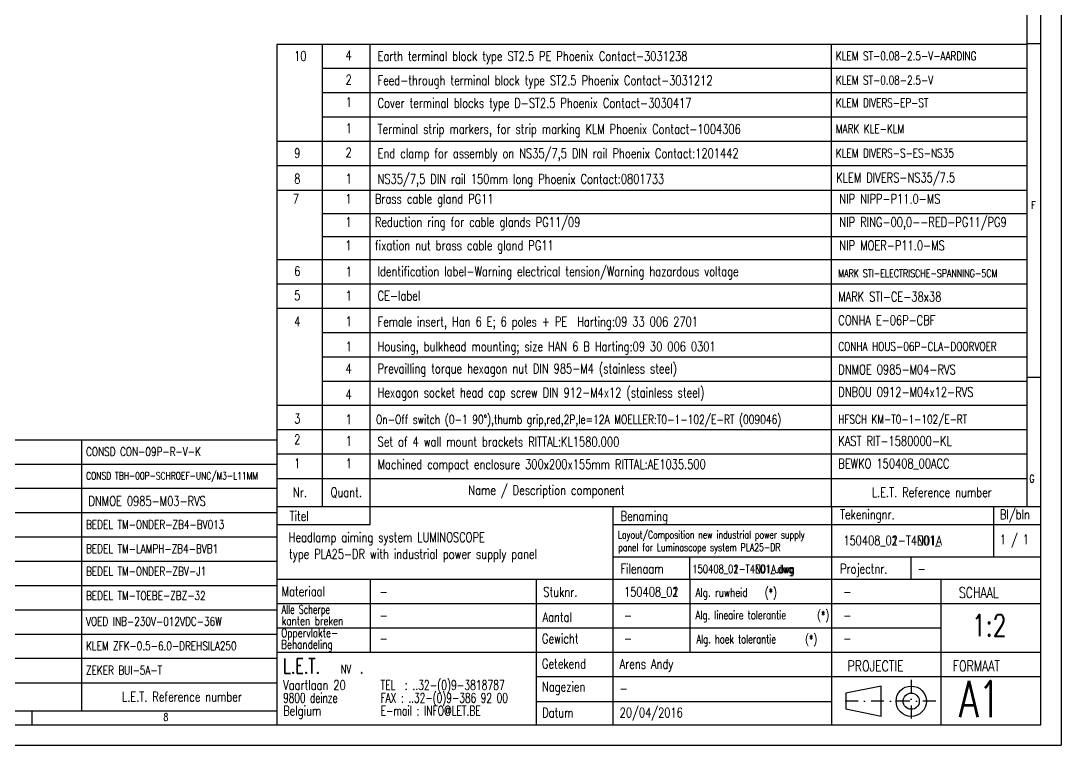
# Model space of a CAD drawing. Extents: x 4137 to 28680, y 2446 to 6814.
# Drawn here: x 10822 to 11336, y 4358 to 4716 of the extents above; entities that cross this region are included whole.
import ezdxf

# ---------------------------------------------------------------- set-up
doc = ezdxf.new("R2010")
doc.units = 0
doc.header["$LTSCALE"] = 0.5
doc.linetypes.add('DASHDOT', pattern=[25.4, 12.7, -6.35, 0, -6.35])
doc.layers.get('0').update_dxf_attribs({"linetype": 'CONTINUOUS'})
for name, color, linetype in [('DIM', 5, 'CONTINUOUS'), ('HLIJN', 1, 'DASHDOT'), ('VOL', 2, 'CONTINUOUS')]:
    doc.layers.add(name, color=color, linetype=linetype)
doc.styles.get("Standard").update_dxf_attribs({"font": 'simplex.shx'})

# ---------------------------------------------------------------- blocks, each defined once
blk = doc.blocks.new('SW_NOTE_0')
at = {"color": 0, "linetype": 'Continuous', "width": 0.7}
for s, height, p in [('L.E.T.', 3.704, (0, 1.35)), ('NV', 2.117, (14.27, 1.33)), ('.', 3.7, (18.81, 1.35))]:
    blk.add_text(s, height=height, dxfattribs=at).set_placement(p)
blk = doc.blocks.new('SW_NOTE_1')
at = {"color": 0, "linetype": 'Continuous'}
for s, height, width, p in [('Vaartlaan 20', 2.3813, 0.75, (0, 0.66)), ('9800 deinze', 2.3813, 0.675, (0, -2.51)), ('Belgium', 2.381, 0.75, (0, -5.69))]:
    blk.add_text(s, height=height, dxfattribs=dict(at, width=width)).set_placement(p)
blk = doc.blocks.new('SW_NOTE_2')
at = {"color": 0, "linetype": 'Continuous'}
for s, width, p in [('TEL  : ..32-(0)9-3818787', 0.698864, (0, 0.66)), ('FAX : ..32-(0)9-386 92 00', 0.684783, (0, -2.51)), ('E-mail : INFO@LET.BE', 0.690789, (0, -5.69))]:
    blk.add_text(s, height=2.3813, dxfattribs=dict(at, width=width)).set_placement(p)
blk = doc.blocks.new('SW_NOTE_3')
at = {"color": 0, "linetype": 'Continuous', "width": 0.75}
for s, height, p in [('Alg. ruwheid', 2.1167, (0, 0.59)), ('(*)', 2.117, (17.1, 0.59))]:
    blk.add_text(s, height=height, dxfattribs=at).set_placement(p)
blk = doc.blocks.new('SW_NOTE_4')
at = {"color": 0, "linetype": 'Continuous', "width": 0.75}
for s, p in [('Oppervlakte-', (0, 0.59)), ('Behandeling', (0, -2.24))]:
    blk.add_text(s, height=2.1167, dxfattribs=at).set_placement(p)
blk = doc.blocks.new('SW_NOTE_5')
at = {"color": 0, "linetype": 'Continuous'}
for s, width, p in [('Alle Scherpe', 0.681818, (0, 0.59)), ('kanten breken', 0.75, (0, -2.24))]:
    blk.add_text(s, height=2.1167, dxfattribs=dict(at, width=width)).set_placement(p)
blk = doc.blocks.new('SW_NOTE_6')
at = {"color": 0, "linetype": 'Continuous'}
for s, height, width, p in [('Alg. lineaire tolerantie', 2.1167, 0.715909, (0, 0.59)), ('(*)', 2.117, 0.75, (30.03, 0.59))]:
    blk.add_text(s, height=height, dxfattribs=dict(at, width=width)).set_placement(p)
blk = doc.blocks.new('SW_NOTE_7')
at = {"color": 0, "linetype": 'Continuous'}
for s, height, width, p in [('Alg. hoek tolerantie', 2.1167, 0.708333, (0, 0.59)), ('(*)', 2.117, 0.75, (26.87, 0.59))]:
    blk.add_text(s, height=height, dxfattribs=dict(at, width=width)).set_placement(p)

msp = doc.modelspace()

# ---------------------------------------------------------------- linework, layer by layer
at = {"color": 7, "linetype": 'Continuous'}
for p, q in [((11336.35, 5546.23), (11336.35, 4358.23)), ((11336.35, 5546.23), (11336.35, 4358.23)), ((11326.35, 4368.23), (11326.35, 5536.23)), ((11326.35, 4368.23), (11326.35, 5536.23)), ((11319.35, 5529.23), (11319.35, 4476.23)), ((11319.35, 5529.23), (11319.35, 4476.23)), ((10948.95, 4476.23), (11326.35, 4476.23)), ((10948.95, 4476.23), (10948.95, 4368.23)), ((10948.95, 4476.23), (11326.35, 4476.23)), ((10948.95, 4476.23), (10948.95, 4368.23)), ((10994.95, 4467.23), (10994.95, 4476.23)), ((10994.95, 4467.23), (10994.95, 4476.23)), ((11114.95, 4476.23), (11114.95, 4440.23)), ((11114.95, 4476.23), (11114.95, 4440.23)), ((11222.95, 4476.23), (11222.95, 4440.23)), ((11222.95, 4476.23), (11222.95, 4440.23)), ((11302.95, 4476.23), (11302.95, 4451.23)), ((11302.95, 4476.23), (11302.95, 4451.23)), ((10948.95, 4467.23), (10994.95, 4467.23)), ((10948.95, 4467.23), (10994.95, 4467.23)), ((11114.95, 4467.23), (11326.35, 4467.23)), ((11114.95, 4467.23), (11326.35, 4467.23)), ((11114.95, 4451.23), (11326.35, 4451.23)), ((11114.95, 4451.23), (11326.35, 4451.23)), ((11152.95, 4440.23), (11152.95, 4451.23)), ((11152.95, 4440.23), (11152.95, 4451.23)), ((11262.27, 4440.23), (11262.27, 4451.23)), ((11262.27, 4440.23), (11262.27, 4451.23)), ((10948.95, 4440.23), (11326.35, 4440.23)), ((10948.95, 4440.23), (11326.35, 4440.23)), ((10994.95, 4440.23), (10994.95, 4404.23)), ((10994.95, 4440.23), (10994.95, 4404.23)), ((11076.95, 4440.23), (11076.95, 4368.23)), ((11076.95, 4440.23), (11076.95, 4368.23)), ((11114.95, 4440.23), (11114.95, 4368.23)), ((11114.95, 4440.23), (11114.95, 4368.23)), ((11152.95, 4440.23), (11152.95, 4404.23)), ((11152.95, 4440.23), (11152.95, 4404.23)), ((11222.95, 4440.23), (11222.95, 4404.23)), ((11222.95, 4440.23), (11222.95, 4404.23)), ((11276.95, 4440.23), (11276.95, 4368.23)), ((11276.95, 4440.23), (11276.95, 4368.23)), ((10948.95, 4428.23), (11326.35, 4428.23)), ((10948.95, 4428.23), (11326.35, 4428.23)), ((10948.95, 4416.23), (11276.95, 4416.23)), ((10948.95, 4416.23), (11276.95, 4416.23)), ((10948.95, 4404.23), (11326.35, 4404.23)), ((10948.95, 4404.23), (11326.35, 4404.23)), ((11222.95, 4404.23), (11222.95, 4368.23)), ((11222.95, 4404.23), (11222.95, 4368.23)), ((11076.95, 4392.23), (11326.35, 4392.23)), ((11076.95, 4392.23), (11326.35, 4392.23)), ((11076.95, 4379.8), (11222.95, 4379.8)), ((11076.95, 4379.8), (11222.95, 4379.8)), ((9681.35, 4375.23), (10948.95, 4375.23)), ((9681.35, 4375.23), (10948.95, 4375.23)), ((9674.35, 4368.23), (11326.35, 4368.23)), ((9674.35, 4368.23), (11326.35, 4368.23)), ((9654.35, 4358.23), (11336.35, 4358.23)), ((9654.35, 4358.23), (11336.35, 4358.23))]:
    msp.add_line(p, q, dxfattribs=at)
at = {"layer": 'DIM'}
for p, q in [((10948.95, 4704.51), (10948.95, 4476.23)), ((11319.35, 4704.51), (10948.95, 4704.51)), ((10948.95, 4704.51), (10948.95, 4476.23)), ((11319.35, 4704.51), (10948.95, 4704.51)), ((10971.48, 4476.23), (10971.48, 4704.51)), ((10971.48, 4476.23), (10971.48, 4704.51)), ((10994.95, 4476.23), (10994.95, 4704.51)), ((10994.95, 4476.23), (10994.95, 4704.51)), ((11222.95, 4476.23), (11222.95, 4704.51)), ((11222.95, 4476.23), (11222.95, 4704.51)), ((11319.35, 4692.51), (10971.48, 4692.51)), ((11319.35, 4692.51), (10971.48, 4692.51)), ((11319.35, 4680.51), (10971.48, 4680.51)), ((11319.35, 4680.51), (10971.48, 4680.51)), ((11319.35, 4668.51), (10971.48, 4668.51)), ((11319.35, 4668.51), (10971.48, 4668.51)), ((11319.35, 4656.51), (10948.95, 4656.51)), ((11319.35, 4656.51), (10948.95, 4656.51)), ((11319.35, 4644.51), (10948.95, 4644.51)), ((11319.35, 4644.51), (10948.95, 4644.51)), ((10948.95, 4632.51), (11319.33, 4632.51)), ((10948.95, 4632.51), (11319.33, 4632.51)), ((10971.48, 4621.01), (11319.33, 4621.01)), ((10971.48, 4621.01), (11319.33, 4621.01)), ((10971.48, 4609.5), (11319.33, 4609.5)), ((10971.48, 4609.5), (11319.33, 4609.5)), ((11319.35, 4598), (10948.95, 4598)), ((11319.35, 4598), (10948.95, 4598)), ((11319.35, 4586), (10948.95, 4586)), ((11319.35, 4586), (10948.95, 4586)), ((11319.35, 4574), (10948.95, 4574)), ((11319.35, 4574), (10948.95, 4574)), ((11319.35, 4574), (10948.95, 4574)), ((11319.35, 4574), (10948.95, 4574)), ((11319.35, 4562), (10971.48, 4562)), ((11319.35, 4562), (10971.48, 4562)), ((11319.35, 4550), (10971.48, 4550)), ((11319.35, 4550), (10971.48, 4550)), ((11319.35, 4538), (10971.48, 4538)), ((11319.35, 4538), (10971.48, 4538)), ((11319.35, 4526), (10948.95, 4526)), ((11319.35, 4526), (10948.95, 4526)), ((11319.35, 4526), (10948.95, 4526)), ((11319.35, 4526), (10948.95, 4526)), ((11319.35, 4514), (10948.95, 4514)), ((11319.35, 4514), (10948.95, 4514)), ((10948.95, 4509), (10578.55, 4509)), ((10948.95, 4509), (10578.55, 4509)), ((10852.55, 4375.23), (10852.55, 4509)), ((10852.55, 4375.23), (10852.55, 4509)), ((11319.35, 4502), (10948.95, 4502)), ((11319.35, 4502), (10948.95, 4502)), ((10948.95, 4497), (10601.08, 4497)), ((10948.95, 4497), (10601.08, 4497)), ((10948.95, 4490), (11319.35, 4490)), ((10948.95, 4490), (11319.35, 4490)), ((10948.95, 4485), (10601.08, 4485)), ((10948.95, 4485), (10601.08, 4485)), ((10948.95, 4485), (10601.08, 4485)), ((10948.95, 4485), (10601.08, 4485)), ((10948.95, 4473), (10578.55, 4473)), ((10948.95, 4473), (10578.55, 4473)), ((10948.95, 4461), (10601.08, 4461)), ((10948.95, 4461), (10601.08, 4461)), ((10948.95, 4449), (10601.08, 4449)), ((10948.95, 4449), (10601.08, 4449)), ((10948.95, 4437), (10601.08, 4437)), ((10948.95, 4437), (10601.08, 4437)), ((10948.95, 4437), (10601.08, 4437)), ((10948.95, 4437), (10601.08, 4437)), ((10948.95, 4425), (10578.55, 4425)), ((10948.95, 4425), (10578.55, 4425)), ((10948.95, 4413), (10578.55, 4413)), ((10948.95, 4413), (10578.55, 4413)), ((10948.95, 4401), (10601.08, 4401)), ((10948.95, 4401), (10601.08, 4401)), ((10578.55, 4389), (10948.95, 4389)), ((10578.55, 4389), (10948.95, 4389))]:
    msp.add_line(p, q, dxfattribs=at)
at = {"layer": 'DIM', "color": 7, "linetype": 'Continuous'}
for p, q in [((11319.35, 4704.95), (11326.35, 4704.95)), ((11319.35, 4704.95), (11326.35, 4704.95)), ((11319.35, 4540.09), (11326.35, 4540.09)), ((11319.35, 4540.09), (11326.35, 4540.09)), ((10827.95, 4375.23), (10827.95, 4368.23)), ((10827.95, 4375.23), (10827.95, 4368.23))]:
    msp.add_line(p, q, dxfattribs=at)
at = {"layer": 'HLIJN'}
for p, q in [((11262.27, 4390.57), (11262.27, 4369.36)), ((11262.27, 4390.57), (11262.27, 4369.36)), ((11274.39, 4379.96), (11227.99, 4379.96)), ((11274.39, 4379.96), (11227.99, 4379.96))]:
    msp.add_line(p, q, dxfattribs=at)
at = {"layer": 'VOL', "color": 7}
for p, q in [((11247.43, 4387.46), (11229.92, 4383.96)), ((11247.43, 4387.46), (11229.92, 4383.96)), ((11229.92, 4383.96), (11229.92, 4375.96)), ((11229.92, 4383.96), (11229.92, 4375.96)), ((11247.43, 4372.46), (11247.43, 4387.46)), ((11247.43, 4372.46), (11247.43, 4387.46))]:
    msp.add_line(p, q, dxfattribs=at)
at = {"layer": 'VOL', "color": 7, "linetype": 'Continuous'}
msp.add_line((11247.43, 4372.46), (11229.92, 4375.96), dxfattribs=at)
msp.add_line((11247.43, 4372.46), (11229.92, 4375.96), dxfattribs=at)
at = {"layer": 'VOL', "color": 7}
for radius in [7.5, 7.5, 4, 4]:
    msp.add_circle((11262.27, 4379.96), radius, dxfattribs=at)

# ---------------------------------------------------------------- block references
at = {"color": 7, "linetype": 'Continuous', "xscale": 2, "yscale": 2, "zscale": 2}
for name, p in [('SW_NOTE_3', (11155.77, 4430.41)), ('SW_NOTE_3', (11155.77, 4430.41)), ('SW_NOTE_5', (10951.3, 4422.04)), ('SW_NOTE_5', (10951.3, 4422.04)), ('SW_NOTE_6', (11155.77, 4419.26)), ('SW_NOTE_6', (11155.77, 4419.26)), ('SW_NOTE_4', (10951.07, 4410.4)), ('SW_NOTE_4', (10951.07, 4410.4)), ('SW_NOTE_7', (11156.17, 4407.38)), ('SW_NOTE_7', (11156.17, 4407.38)), ('SW_NOTE_0', (10952.05, 4390.99)), ('SW_NOTE_0', (10952.05, 4390.99)), ('SW_NOTE_1', (10952.05, 4384.25)), ('SW_NOTE_1', (10952.05, 4384.25)), ('SW_NOTE_2', (11000.17, 4384.25)), ('SW_NOTE_2', (11000.17, 4384.25))]:
    msp.add_blockref(name, p, dxfattribs=at)

# ---------------------------------------------------------------- texts
at = {"color": 7, "linetype": 'Continuous', "width": 0.75}
for s, height, p in [('Titel', 4.762, (10955.23, 4469.03)), ('Titel', 4.762, (10955.23, 4469.03)), ('Benaming', 4.762, (11118.73, 4469.03)), ('Benaming', 4.762, (11118.73, 4469.03)), ('Tekeningnr.', 4.7625, (11227.14, 4469.85)), ('Tekeningnr.', 4.7625, (11227.14, 4469.85)), ('Bl/bln', 4.762, (11306.08, 4469.85)), ('Bl/bln', 4.762, (11306.08, 4469.85)), ('Filenaam', 4.762, (11118.68, 4443.03)), ('Filenaam', 4.762, (11118.68, 4443.03)), ('Projectnr.', 4.762, (11227.14, 4443.03)), ('Projectnr.', 4.762, (11227.14, 4443.03)), ('Materiaal', 4.762, (10951.3, 4431.83)), ('Materiaal', 4.762, (10951.3, 4431.83)), ('Stuknr.', 4.762, (11080.55, 4431.57)), ('Stuknr.', 4.762, (11080.55, 4431.57)), ('SCHAAL', 5.292, (11285.8, 4431.01)), ('SCHAAL', 5.292, (11285.8, 4431.01)), ('Aantal', 4.762, (11080.17, 4419.11)), ('Aantal', 4.762, (11080.17, 4419.11)), ('1:2', 10.583, (11292.28, 4412.16)), ('1:2', 10.583, (11292.28, 4412.16)), ('Gewicht', 4.762, (11079.9, 4408.54)), ('Gewicht', 4.762, (11079.9, 4408.54)), ('Getekend', 4.762, (11079.9, 4396.15)), ('Getekend', 4.762, (11079.9, 4396.15)), ('PROJECTIE', 5.292, (11230.81, 4394.77)), ('PROJECTIE', 5.292, (11230.81, 4394.77)), ('FORMAAT', 5.292, (11282.8, 4394.77)), ('FORMAAT', 5.292, (11282.8, 4394.77)), ('Nagezien', 4.762, (11079.9, 4384.74)), ('Nagezien', 4.762, (11079.9, 4384.74)), ('Datum', 4.762, (11079.99, 4371.95)), ('Datum', 4.762, (11079.99, 4371.95))]:
    msp.add_text(s, height=height, dxfattribs=at).set_placement(p)
at = {"layer": 'DIM', "width": 0.75}
for s, height, p in [('10', 4.762, (10957.48, 4696.39)), ('10', 4.762, (10957.48, 4696.39)), ('4', 4.76, (10982.9, 4696.71)), ('4', 4.76, (10982.9, 4696.71)), ('Earth terminal block type ST2.5 PE Phoenix Contact-3031238', 4.7625, (10998.68, 4696.3)), ('Earth terminal block type ST2.5 PE Phoenix Contact-3031238', 4.7625, (10998.68, 4696.3)), ('KLEM ST-0.08-2.5-V-AARDING', 4.2862, (11225.06, 4696.65)), ('KLEM ST-0.08-2.5-V-AARDING', 4.2862, (11225.06, 4696.65)), ('2', 4.76, (10982.9, 4684.72)), ('2', 4.76, (10982.9, 4684.72)), ('Feed-through terminal block type ST2.5 Phoenix Contact-3031212', 4.7625, (10998.68, 4684.31)), ('Feed-through terminal block type ST2.5 Phoenix Contact-3031212', 4.7625, (10998.68, 4684.31)), ('KLEM ST-0.08-2.5-V', 4.2862, (11225.06, 4684.66)), ('KLEM ST-0.08-2.5-V', 4.2862, (11225.06, 4684.66)), ('1', 4.76, (10982.9, 4673.58)), ('1', 4.76, (10982.9, 4673.58)), ('Cover terminal blocks type D-ST2.5 Phoenix Contact-3030417', 4.7625, (10998.68, 4673.17)), ('Cover terminal blocks type D-ST2.5 Phoenix Contact-3030417', 4.7625, (10998.68, 4673.17)), ('KLEM DIVERS-EP-ST', 4.2862, (11225.06, 4673.52)), ('KLEM DIVERS-EP-ST', 4.2862, (11225.06, 4673.52)), ('1', 4.76, (10982.9, 4660.72)), ('1', 4.76, (10982.9, 4660.72)), ('Terminal strip markers, for strip marking KLM Phoenix Contact-1004306', 4.7625, (10998.68, 4660.31)), ('Terminal strip markers, for strip marking KLM Phoenix Contact-1004306', 4.7625, (10998.68, 4660.31)), ('MARK KLE-KLM', 4.2862, (11225.06, 4660.66)), ('MARK KLE-KLM', 4.2862, (11225.06, 4660.66)), ('9', 4.76, (10957.48, 4648.39)), ('9', 4.76, (10957.48, 4648.39)), ('2', 4.76, (10982.9, 4648.71)), ('2', 4.76, (10982.9, 4648.71)), ('End clamp for assembly on NS35/7,5 DIN rail Phoenix Contact:1201442 ', 4.7625, (10998.68, 4648.3)), ('End clamp for assembly on NS35/7,5 DIN rail Phoenix Contact:1201442 ', 4.7625, (10998.68, 4648.3)), ('KLEM DIVERS-S-ES-NS35', 4.2862, (11225.06, 4648.65)), ('KLEM DIVERS-S-ES-NS35', 4.2862, (11225.06, 4648.65)), ('8', 4.76, (10957.48, 4635.74)), ('8', 4.76, (10957.48, 4635.74)), ('1', 4.76, (10982.9, 4635.75)), ('1', 4.76, (10982.9, 4635.75)), ('NS35/7,5 DIN rail 150mm long Phoenix Contact:0801733', 4.7625, (10998.68, 4635.64)), ('NS35/7,5 DIN rail 150mm long Phoenix Contact:0801733', 4.7625, (10998.68, 4635.64)), ('KLEM DIVERS-NS35/7.5', 4.7625, (11225.2, 4636.32)), ('KLEM DIVERS-NS35/7.5', 4.7625, (11225.2, 4636.32)), ('7', 4.76, (10956.78, 4625.81)), ('7', 4.76, (10956.78, 4625.81)), ('1', 4.76, (10982.73, 4625.81)), ('1', 4.76, (10982.73, 4625.81)), ('Brass cable gland PG11', 4.7625, (10997.36, 4625.81)), ('Brass cable gland PG11', 4.7625, (10997.36, 4625.81)), ('NIP NIPP-P11.0-MS', 4.7625, (11226.8, 4625.81)), ('NIP NIPP-P11.0-MS', 4.7625, (11226.8, 4625.81)), ('Reduction ring for cable glands PG11/09', 4.7625, (10997.36, 4614.31)), ('Reduction ring for cable glands PG11/09', 4.7625, (10997.36, 4614.31)), ('NIP RING-00,0--RED-PG11/PG9', 4.7625, (11226.8, 4614.31)), ('NIP RING-00,0--RED-PG11/PG9', 4.7625, (11226.8, 4614.31)), ('1', 4.76, (10982.73, 4614.31)), ('1', 4.76, (10982.73, 4614.31)), ('1', 4.76, (10982.73, 4602.81)), ('1', 4.76, (10982.73, 4602.81)), ('fixation nut brass cable gland PG11', 4.7625, (10997.36, 4602.81)), ('fixation nut brass cable gland PG11', 4.7625, (10997.36, 4602.81)), ('NIP MOER-P11.0-MS', 4.7625, (11226.8, 4602.81)), ('NIP MOER-P11.0-MS', 4.7625, (11226.8, 4602.81)), ('6', 4.76, (10957.48, 4590.08)), ('6', 4.76, (10957.48, 4590.08)), ('1', 4.76, (10982.9, 4589.77)), ('1', 4.76, (10982.9, 4589.77)), ('Identification label-Warning electrical tension/Warning hazardous voltage', 4.7625, (10998.68, 4589.95)), ('Identification label-Warning electrical tension/Warning hazardous voltage', 4.7625, (10998.68, 4589.95)), ('MARK STI-ELECTRISCHE-SPANNING-5CM ', 3.8, (11226.2, 4589.47)), ('MARK STI-ELECTRISCHE-SPANNING-5CM ', 3.8, (11226.2, 4589.47)), ('5', 4.76, (10957.48, 4578.08)), ('5', 4.76, (10957.48, 4578.08)), ('1', 4.76, (10982.9, 4577.94)), ('1', 4.76, (10982.9, 4577.94)), ('CE-label', 4.762, (10998.68, 4577.95)), ('CE-label', 4.762, (10998.68, 4577.95)), ('MARK STI-CE-38x38', 4.7625, (11226.2, 4577.47)), ('MARK STI-CE-38x38', 4.7625, (11226.2, 4577.47)), ('4', 4.76, (10957.48, 4565.22)), ('4', 4.76, (10957.48, 4565.22)), ('1', 4.76, (10982.9, 4565.24)), ('1', 4.76, (10982.9, 4565.24)), ('Female insert, Han 6 E; 6 poles + PE  Harting:09 33 006 2701', 4.7625, (10998.68, 4565.13)), ('Female insert, Han 6 E; 6 poles + PE  Harting:09 33 006 2701', 4.7625, (10998.68, 4565.13)), ('CONHA E-06P-CBF', 4.7625, (11226.26, 4565.81)), ('CONHA E-06P-CBF', 4.7625, (11226.26, 4565.81)), ('1', 4.76, (10982.9, 4552.85)), ('1', 4.76, (10982.9, 4552.85)), ('Housing, bulkhead mounting; size HAN 6 B Harting:09 30 006 0301', 4.7625, (10998.68, 4552.85)), ('Housing, bulkhead mounting; size HAN 6 B Harting:09 30 006 0301', 4.7625, (10998.68, 4552.85)), ('CONHA HOUS-06P-CLA-DOORVOER', 4.2862, (11226.26, 4553.13)), ('CONHA HOUS-06P-CLA-DOORVOER', 4.2862, (11226.26, 4553.13)), ('4', 4.76, (10982.9, 4541.94)), ('4', 4.76, (10982.9, 4541.94)), ('Prevailling torque hexagon nut DIN 985-M4 (stainless steel)', 4.7625, (10998.68, 4541.95)), ('Prevailling torque hexagon nut DIN 985-M4 (stainless steel)', 4.7625, (10998.68, 4541.95)), ('DNMOE 0985-M04-RVS', 4.7625, (11226.26, 4541.47)), ('DNMOE 0985-M04-RVS', 4.7625, (11226.26, 4541.47)), ('4', 4.76, (10982.9, 4529.15)), ('4', 4.76, (10982.9, 4529.15)), ('Hexagon socket head cap screw DIN 912-M4x12 (stainless steel)', 4.7625, (10998.68, 4530.09)), ('Hexagon socket head cap screw DIN 912-M4x12 (stainless steel)', 4.7625, (10998.68, 4530.09)), ('DNBOU 0912-M04x12-RVS', 4.7625, (11226.26, 4530.36)), ('DNBOU 0912-M04x12-RVS', 4.7625, (11226.26, 4530.36)), ('3', 4.76, (10957.48, 4517.22)), ('3', 4.76, (10957.48, 4517.22)), ('1', 4.76, (10982.9, 4516.85)), ('1', 4.76, (10982.9, 4516.85)), ('On-Off switch (0-1 90°),thumb grip,red,2P,Ie=12A MOELLER:T0-1-102/E-RT (009046)', 4.3895, (10997.9, 4517.01)), ('On-Off switch (0-1 90°),thumb grip,red,2P,Ie=12A MOELLER:T0-1-102/E-RT (009046)', 4.3895, (10997.9, 4517.01)), ('HFSCH KM-T0-1-102/E-RT', 4.2862, (11226.26, 4517.13)), ('HFSCH KM-T0-1-102/E-RT', 4.2862, (11226.26, 4517.13)), ('2', 4.76, (10957.48, 4507)), ('2', 4.76, (10957.48, 4507)), ('1', 4.76, (10982.9, 4506.21)), ('1', 4.76, (10982.9, 4506.21)), ('Set of 4 wall mount brackets RITTAL:KL1580.000', 4.7625, (10998.68, 4505.8)), ('Set of 4 wall mount brackets RITTAL:KL1580.000', 4.7625, (10998.68, 4505.8)), ('KAST RIT-1580000-KL', 4.7625, (11226.26, 4506.15)), ('KAST RIT-1580000-KL', 4.7625, (11226.26, 4506.15)), ('CONSD CON-09P-R-V-K', 4.2862, (10854.66, 4501.13)), ('CONSD CON-09P-R-V-K', 4.2862, (10854.66, 4501.13)), ('1', 4.76, (10957.48, 4495.07)), ('1', 4.76, (10957.48, 4495.07)), ('1', 4.76, (10982.9, 4495.07)), ('1', 4.76, (10982.9, 4495.07)), ('Machined compact enclosure 300x200x155mm RITTAL:AE1035.500', 4.7625, (10998.68, 4494.65)), ('Machined compact enclosure 300x200x155mm RITTAL:AE1035.500', 4.7625, (10998.68, 4494.65)), ('BEWKO 150408_00ACC', 4.7625, (11226.26, 4495)), ('BEWKO 150408_00ACC', 4.7625, (11226.26, 4495)), ('CONSD TBH-00P-SCHROEF-UNC/M3-L11MM', 3.6433, (10854.71, 4489.55)), ('CONSD TBH-00P-SCHROEF-UNC/M3-L11MM', 3.6433, (10854.71, 4489.55)), ('Name / Description component', 4.7625, (11043.54, 4481.86)), ('Name / Description component', 4.7625, (11043.54, 4481.86)), ('DNMOE 0985-M03-RVS', 4.7625, (10855.86, 4476.47)), ('DNMOE 0985-M03-RVS', 4.7625, (10855.86, 4476.47)), ('Nr.', 4.762, (10956.9, 4480.82)), ('Nr.', 4.762, (10956.9, 4480.82)), ('Quant.', 4.762, (10975.5, 4480.82)), ('Quant.', 4.762, (10975.5, 4480.82)), ('L.E.T. Reference number', 4.7625, (11242.81, 4480.82)), ('L.E.T. Reference number', 4.7625, (11242.81, 4480.82)), ('BEDEL TM-ONDER-ZB4-BV013', 4.2862, (10854.66, 4465.13)), ('BEDEL TM-ONDER-ZB4-BV013', 4.2862, (10854.66, 4465.13)), ('Headlamp aiming system LUMINOSCOPE', 4.7625, (10954.78, 4458.58)), ('Headlamp aiming system LUMINOSCOPE', 4.7625, (10954.78, 4458.58)), ('Layout/Composition new industrial power supply', 3.7338, (11117.36, 4460.36)), ('Layout/Composition new industrial power supply', 3.7338, (11117.36, 4460.36)), ('150408_02-T4E01_', 4.7625, (11228.72, 4457)), ('150408_01-T4N01A', 4.7625, (11228.72, 4457)), ('1 / 1', 4.762, (11306.08, 4457.56)), ('1 / 1', 4.762, (11306.08, 4457.56)), ('BEDEL TM-LAMPH-ZB4-BVB1', 4.2862, (10854.66, 4453.15)), ('BEDEL TM-LAMPH-ZB4-BVB1', 4.2862, (10854.66, 4453.15)), ('panel for Luminoscope system PLA25-DR', 3.7338, (11117.51, 4454.15)), ('panel for Luminoscope system PLA25-DR', 3.7338, (11117.51, 4454.15)), ('type PLA25-DR with industrial power supply panel', 4.7625, (10954.99, 4450.32)), ('type PLA25-DR with industrial power supply panel', 4.7625, (10954.99, 4450.32)), ('BEDEL TM-ONDER-ZBV-J1', 4.2862, (10854.66, 4442)), ('BEDEL TM-ONDER-ZBV-J1', 4.2862, (10854.66, 4442)), ('150408_02-T4E01_.dwg', 4.0481, (11154.12, 4443.3)), ('150408_01-T4N01A.dwg', 4.0481, (11154.12, 4443.3)), ('-', 4.76, (11265.43, 4443.03)), ('-', 4.76, (11265.43, 4443.03)), ('150408_02', 4.762, (11120.38, 4431.63)), ('150408_01', 4.762, (11120.38, 4431.63)), ('BEDEL TM-TOEBE-ZBZ-32', 4.2862, (10854.66, 4430)), ('BEDEL TM-TOEBE-ZBZ-32', 4.2862, (10854.66, 4430)), ('-', 4.76, (10999.7, 4431.63)), ('-', 4.76, (10999.7, 4431.63)), ('-', 4.76, (11228.71, 4431.63)), ('-', 4.76, (11228.71, 4431.63)), ('VOED INB-230V-012VDC-36W', 4.2862, (10854.66, 4417.26)), ('VOED INB-230V-012VDC-36W', 4.2862, (10854.66, 4417.26)), ('-', 4.76, (10999.7, 4419.89)), ('-', 4.76, (10999.7, 4419.89)), ('-', 4.76, (11120.38, 4419.89)), ('-', 4.76, (11120.38, 4419.89)), ('-', 4.76, (11228.71, 4419.89)), ('-', 4.76, (11228.71, 4419.89)), ('KLEM ZFK-0.5-6.0-DREHSILA250', 4.2862, (10854.66, 4405.13)), ('KLEM ZFK-0.5-6.0-DREHSILA250', 4.2862, (10854.66, 4405.13)), ('-', 4.76, (10999.7, 4408.54)), ('-', 4.76, (10999.7, 4408.54)), ('-', 4.76, (11120.38, 4408.54)), ('-', 4.76, (11120.38, 4408.54)), ('-', 4.76, (11228.71, 4408.54)), ('-', 4.76, (11228.71, 4408.54)), ('Arens Andy', 4.762, (11118.27, 4396.01)), ('Arens Andy', 4.762, (11118.27, 4396.01)), ('ZEKER BUI-5A-T', 4.2862, (10854.66, 4393.13)), ('ZEKER BUI-5A-T', 4.2862, (10854.66, 4393.13)), ('L.E.T. Reference number', 4.7625, (10872.41, 4379.82)), ('L.E.T. Reference number', 4.7625, (10872.41, 4379.82)), ('-', 4.76, (11118.27, 4383.88)), ('-', 4.76, (11118.27, 4383.88)), ('20/04/2016', 4.762, (11118.27, 4371.95)), ('20/04/2016', 4.762, (11118.27, 4371.95))]:
    msp.add_text(s, height=height, dxfattribs=at).set_placement(p)
at = {"layer": 'DIM', "color": 7, "width": 0.75}
for s, p in [('F', (11321.61, 4623.21)), ('F', (11321.61, 4623.21)), ('G', (11320.64, 4488.1)), ('G', (11320.64, 4488.1)), ('8', (10892.93, 4370.3)), ('8', (10892.93, 4370.3))]:
    msp.add_text(s, height=3.7, dxfattribs=at).set_placement(p)
at = {"layer": 'VOL', "color": 7, "width": 0.7}
msp.add_text('A1', height=17.992, dxfattribs=at).set_placement((11285.8, 4372.09))
msp.add_text('A1', height=17.992, dxfattribs=at).set_placement((11285.8, 4372.09))

doc.saveas('drawing.dxf')
